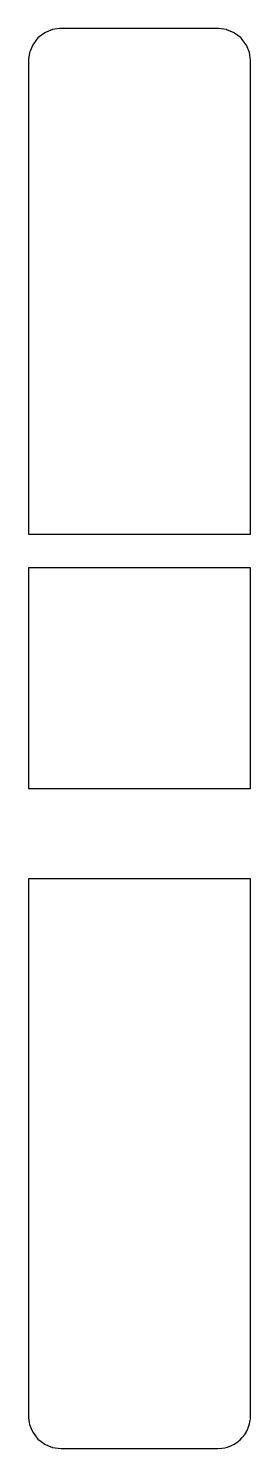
# Model space of a CAD drawing. Header units: metres. Extents: x 2.4 to 16, y -16 to 71.
import ezdxf

# ---------------------------------------------------------------- set-up
doc = ezdxf.new("R2010")
doc.units = ezdxf.units.M

msp = doc.modelspace()

# ---------------------------------------------------------------- linework, layer by layer
for p, q in [((3.067, 70.476), (2.986, 70.414)), ((3.4, 70.732), (3.067, 70.476)), ((3.494, 70.771), (3.4, 70.732)), ((3.882, 70.932), (3.494, 70.771)), ((4.299, 70.987), (3.882, 70.932)), ((4.4, 71), (4.299, 70.987)), ((12.162, 71), (4.4, 71)), ((13.097, 71), (12.162, 71)), ((14, 71), (13.097, 71)), ((14.027, 70.996), (14, 71)), ((14.518, 70.932), (14.027, 70.996)), ((14.543, 70.921), (14.518, 70.932)), ((15, 70.732), (14.543, 70.921)), ((15.022, 70.715), (15, 70.732)), ((15.414, 70.414), (15.022, 70.715)), ((2.507, 69.612), (2.468, 69.518)), ((2.668, 70), (2.507, 69.612)), ((2.73, 70.081), (2.668, 70)), ((2.986, 70.414), (2.73, 70.081)), ((15.431, 70.392), (15.414, 70.414)), ((15.732, 70), (15.431, 70.392)), ((15.743, 69.974), (15.732, 70)), ((15.932, 69.518), (15.743, 69.974)), ((2.413, 69.101), (2.4, 69)), ((2.4, 69), (2.4, 68.04)), ((2.468, 69.518), (2.413, 69.101)), ((15.996, 69.027), (15.932, 69.518)), ((16, 69), (15.996, 69.027)), ((16, 68.721), (16, 69)), ((2.4, 68.04), (2.4, 67.958)), ((2.4, 67.958), (2.4, 67.866)), ((2.4, 67.866), (2.4, 67.773)), ((16, 68.674), (16, 68.721)), ((16, 68.721), (16, 68.721)), ((16, 68.624), (16, 68.674)), ((16, 68.576), (16, 68.624)), ((16, 66.675), (16, 68.576)), ((2.4, 67.773), (2.4, 62.333)), ((16, 50.216), (16, 66.675)), ((2.4, 62.333), (2.4, 51.564)), ((2.4, 51.564), (2.4, 50.216)), ((2.4, 50.216), (2.4, 46.818)), ((16, 46.818), (16, 50.216)), ((2.4, 46.818), (2.4, 46.619)), ((2.4, 46.619), (2.4, 42.954)), ((16, 46.619), (16, 46.818)), ((16, 40.022), (16, 46.619)), ((2.4, 42.954), (2.4, 40.022)), ((2.4, 40.022), (5.639, 40.022)), ((5.639, 40.022), (16, 40.022)), ((12.761, 37.959), (2.4, 37.959)), ((2.4, 37.959), (2.4, 34.36)), ((16, 37.959), (12.761, 37.959)), ((16, 31.361), (16, 37.959)), ((2.4, 34.36), (2.4, 31.361)), ((2.4, 31.361), (2.4, 29.844)), ((16, 27.567), (16, 31.361)), ((2.4, 29.844), (2.4, 27.567)), ((2.4, 27.567), (2.4, 25.826)), ((16, 24.433), (16, 27.567)), ((2.4, 25.826), (2.4, 24.433)), ((2.4, 24.433), (11.079, 24.433)), ((11.079, 24.433), (16, 24.433)), ((16, 24.433), (16, 24.433)), ((7.321, 18.906), (2.4, 18.906)), ((2.4, 18.906), (2.4, 17.197)), ((16, 18.906), (7.321, 18.906)), ((16, 15.773), (16, 18.906)), ((2.4, 17.197), (2.4, 15.773)), ((2.4, 15.773), (2.4, 12.869)), ((16, 12.869), (16, 15.773)), ((2.4, 12.869), (2.4, 11.418)), ((16, 10.327), (16, 12.869)), ((2.4, 11.418), (2.4, 8.609)), ((16, 7.372), (16, 10.327)), ((2.4, 8.609), (2.4, 6.589)), ((16, -3.81), (16, 7.372)), ((2.4, 6.589), (2.4, 6.486)), ((2.4, 6.486), (2.4, 1.711)), ((2.4, 1.711), (2.4, 1.423)), ((2.4, 1.423), (2.4, 1.158)), ((2.4, 1.158), (2.4, 0.939)), ((2.4, 0.939), (2.4, -7.442)), ((16, -9.816), (16, -3.81)), ((2.4, -7.442), (2.4, -7.824)), ((2.4, -7.824), (2.4, -8.042)), ((2.4, -8.042), (2.4, -13.979)), ((16, -10.16), (16, -9.816)), ((16, -10.536), (16, -10.16)), ((16, -10.913), (16, -10.536)), ((16, -11.028), (16, -10.913)), ((16, -11.137), (16, -11.028)), ((16, -11.028), (16, -11.028)), ((16, -11.495), (16, -11.137)), ((16, -11.601), (16, -11.495)), ((16, -11.917), (16, -11.601)), ((16, -12.177), (16, -11.917)), ((16, -14), (16, -12.177)), ((2.4, -13.979), (2.4, -14)), ((2.4, -14), (2.407, -14.12)), ((2.407, -14.12), (2.452, -14.393)), ((2.452, -14.393), (2.468, -14.518)), ((2.468, -14.518), (2.572, -14.769)), ((2.572, -14.769), (2.668, -15)), ((15.763, -14.942), (15.852, -14.729)), ((15.852, -14.729), (15.939, -14.49)), ((15.939, -14.49), (15.963, -14.356)), ((15.963, -14.356), (15.976, -14.289)), ((15.976, -14.289), (15.988, -14.192)), ((15.988, -14.192), (16, -14)), ((2.668, -15), (2.833, -15.215)), ((2.833, -15.215), (2.986, -15.414)), ((2.986, -15.414), (3.185, -15.567)), ((3.185, -15.567), (3.401, -15.733)), ((14.998, -15.733), (15.157, -15.621)), ((15.157, -15.621), (15.354, -15.47)), ((15.354, -15.47), (15.495, -15.324)), ((15.495, -15.324), (15.64, -15.134)), ((15.64, -15.134), (15.763, -14.942)), ((3.401, -15.733), (3.632, -15.828)), ((3.632, -15.828), (3.882, -15.932)), ((3.882, -15.932), (4.033, -15.952)), ((4.033, -15.952), (4.224, -15.983)), ((4.224, -15.983), (4.4, -16)), ((4.4, -16), (11.404, -16)), ((11.404, -16), (14, -16)), ((14, -16), (14.246, -15.979)), ((14.246, -15.979), (14.429, -15.951)), ((14.429, -15.951), (14.592, -15.909)), ((14.592, -15.909), (14.837, -15.807)), ((14.837, -15.807), (14.998, -15.733))]:
    msp.add_line(p, q)

doc.saveas('drawing.dxf')
